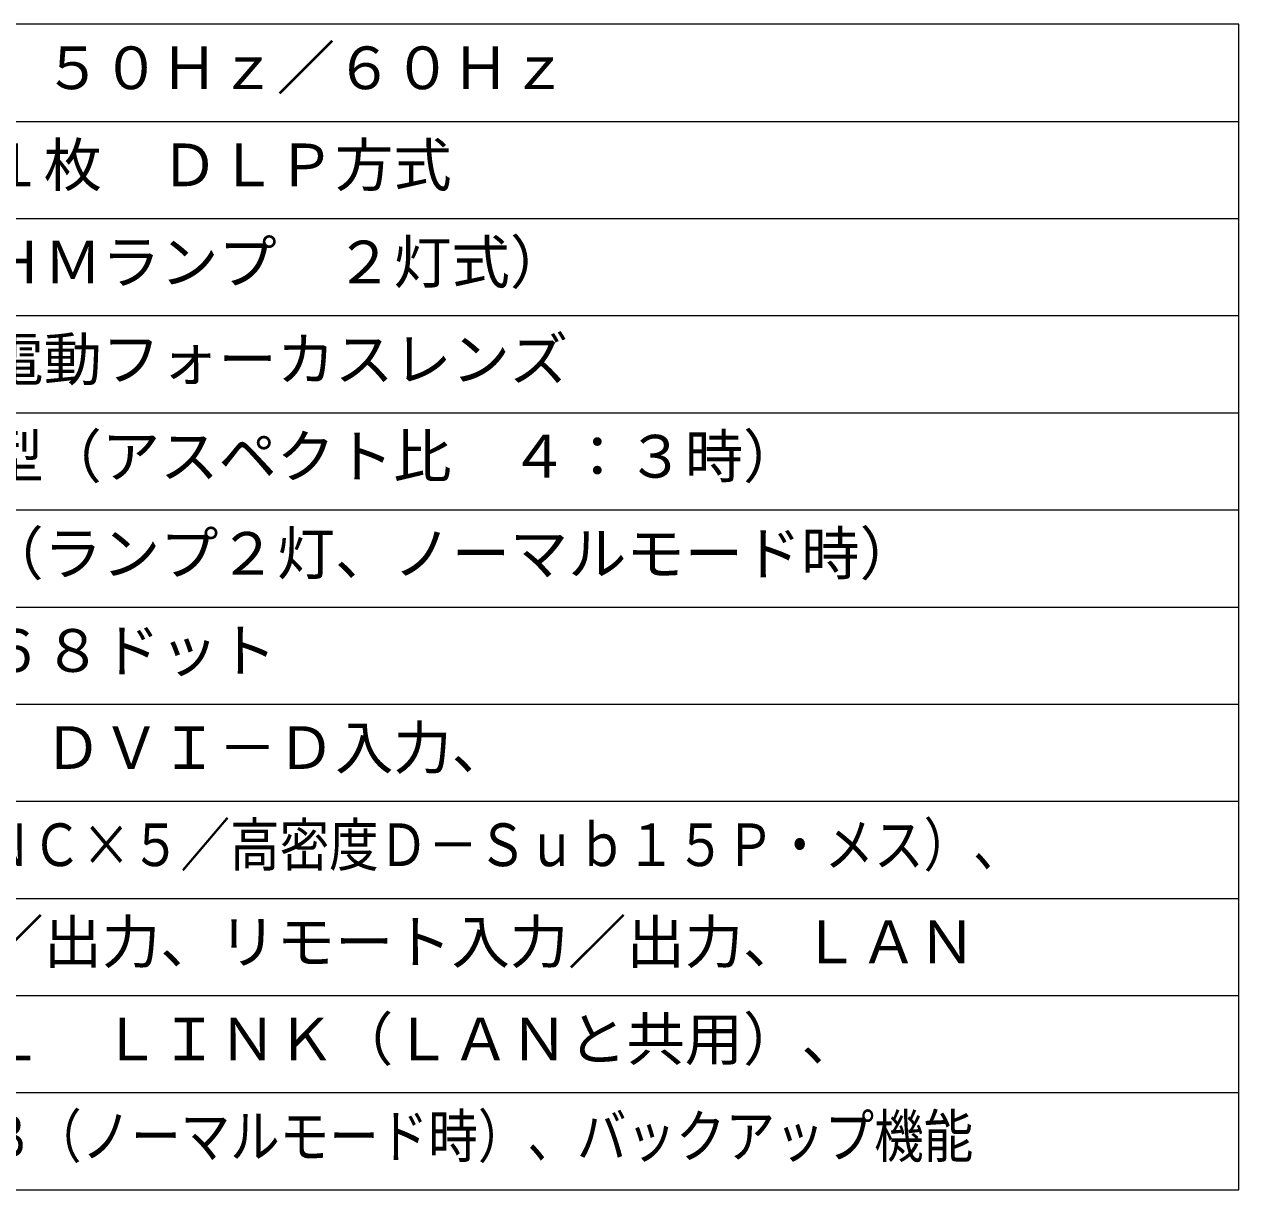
# Model space of a CAD drawing. Units: millimetres, scale not verified. Extents: x -63 to 62, y -57 to 57.
# Drawn here: x -0.3 to 62.2, y -56.5 to 3.5 of the extents above; entities that cross this region are included whole.
import ezdxf
from ezdxf.enums import TextEntityAlignment as Align

# ---------------------------------------------------------------- set-up
doc = ezdxf.new("R2010")
doc.units = ezdxf.units.MM
doc.header["$LTSCALE"] = 0.125
doc.layers.add('0-1_MOJI1', color=7, linetype='Continuous')
doc.layers.add('0-2_WAKU', color=1, linetype='Continuous', lineweight=18)
doc.styles.add('ＭＳ ゴシック', font='')
doc.styles.get('ＭＳ ゴシック').set_extended_font_data('MS Gothic')

msp = doc.modelspace()

# ---------------------------------------------------------------- linework, layer by layer
at = {"layer": '0-2_WAKU', "color": 4}
for p, q in [((62.2049, 3.4895), (-62.7951, 3.4895)), ((62.2049, -56.5105), (62.2049, 3.4895)), ((-62.7951, -56.5105), (62.2049, -56.5105))]:
    msp.add_line(p, q, dxfattribs=at)
at = {"layer": '0-2_WAKU'}
for p, q in [((-62.7951, -1.5105), (62.2049, -1.5105)), ((-62.7951, -6.5105), (62.2049, -6.5105)), ((-62.7951, -11.5105), (62.2049, -11.5105)), ((-62.7951, -16.5105), (62.2049, -16.5105)), ((-62.7951, -21.5105), (62.2049, -21.5105)), ((-62.7951, -26.5105), (62.2049, -26.5105)), ((-62.7951, -31.5105), (62.2049, -31.5105)), ((-62.7951, -36.5105), (62.2049, -36.5105)), ((-62.7951, -41.5105), (62.2049, -41.5105)), ((-62.7951, -46.5105), (62.2049, -46.5105)), ((-62.7951, -51.5105), (62.2049, -51.5105))]:
    msp.add_line(p, q, dxfattribs=at)

# ---------------------------------------------------------------- texts
at = {"layer": '0-1_MOJI1', "style": 'ＭＳ ゴシック'}
for s, p in [('ＡＣ１００Ｖ\u3000５０Ｈｚ／６０Ｈｚ', (-20.2951, -0.5105)), ('ＤＬＰチップ１枚\u3000ＤＬＰ方式', (-20.2951, -5.5105)), ('３１０Ｗ（ＵＨＭランプ\u3000２灯式）', (-20.2951, -10.5105)), ('電動ズーム・電動フォーカスレンズ', (-20.2951, -15.5105)), ('５０～６００型（アスペクト比\u3000４：３時）', (-20.2951, -20.5105)), ('８２００ｌｍ（ランプ２灯、ノーマルモード時）', (-20.2951, -25.5105)), ('１０２４×７６８ドット', (-20.2951, -30.5105)), ('ＨＤＭＩ入力、ＤＶＩ－Ｄ入力、', (-20.2951, -35.5105)), ('シリアル入力／出力、リモート入力／出力、ＬＡＮ', (-20.2951, -45.5105)), ('ＤＩＧＩＴＡＬ\u3000ＬＩＮＫ（ＬＡＮと共用）、', (-20.2951, -50.5105))]:
    msp.add_text(s, height=2.199, dxfattribs=at).set_placement(p, align=Align.BOTTOM_LEFT)
at = {"layer": '0-1_MOJI1', "style": 'ＭＳ ゴシック', "width": 0.85}
for s, p in [('ＲＧＢ入力（ＢＮＣ×５／高密度Ｄ－Ｓｕｂ１５Ｐ・メス）、', (-20.2951, -40.5105)), ('騒音値：３０ｄＢ（ノーマルモード時）、バックアップ機能', (-20.2951, -55.5105))]:
    msp.add_text(s, height=2.199, dxfattribs=at).set_placement(p, align=Align.BOTTOM_LEFT)

doc.saveas('drawing.dxf')
